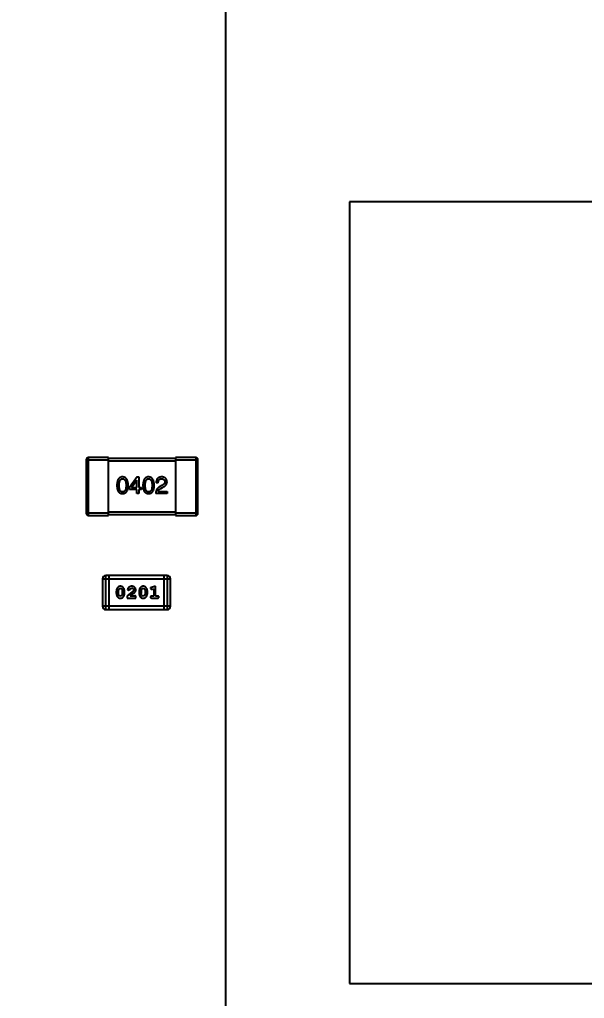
# Model space of a CAD drawing. Header units: inches. Extents: x 246 to 500, y -220 to -17.
# Drawn here: x 455.84 to 460.9, y -103.79 to -95.03 of the extents above; entities that cross this region are included whole.
import ezdxf

# ---------------------------------------------------------------- set-up
doc = ezdxf.new("R2010")
doc.units = ezdxf.units.IN
doc.header["$LTSCALE"] = 1.21
doc.header["$MEASUREMENT"] = 0
doc.header["$PDMODE"] = 3
doc.header["$PDSIZE"] = 0.3125
doc.layers.get('0').update_dxf_attribs({"linetype": 'CONTINUOUS'})
doc.layers.get('Defpoints').update_dxf_attribs({"linetype": 'CONTINUOUS'})
doc.layers.add('DIM', color=3, linetype='CONTINUOUS')
doc.styles.get("Standard").update_dxf_attribs({"font": 'txt', "width": 0.8})
doc.dimstyles.get("Standard").update_dxf_attribs({"dimtxt": 0.15625, "dimasz": 0.1875, "dimexe": 0.125, "dimexo": 0.0625, "dimgap": 0.09, "dimtad": 0, "dimtih": 1, "dimtoh": 1, "dimzin": 4, "dimdsep": 46, "dimtxsty": 'Standard', "dimblk": '_FILLED', "dimblk1": '_FILLED', "dimblk2": '_FILLED', "dimcen": 0.09, "dimazin": 1, "dimtp": 0.01, "dimtm": 0.01, "dimtfac": 1, "dimtofl": 0, "dimtmove": 0, "dimatfit": 3, "dimldrblk": '_FILLED', "dimfxl": 1, "dimtolj": 1, "dimtzin": 4, "dimarcsym": 0})

# ---------------------------------------------------------------- blocks, each defined once
blk = doc.blocks.new('_FILLED')
at = {"color": 0, "linetype": 'ByBlock'}
blk.add_solid([(0, 0), (-1, 0.1667), (-1, -0.1667)], dxfattribs=at)
blk = doc.blocks.new('*D60')
at = {"layer": 'Defpoints', "color": 0}
for p in [(481.9401, -91.8581), (457.6897, -127.8567), (492.1011, -127.8567)]:
    blk.add_point(p, dxfattribs=at)
at = {"layer": 'DIM', "color": 0, "lineweight": -2}
for p, q in [((482.0026, -91.8581), (492.2261, -91.8581)), ((492.1011, -93.8581), (492.1011, -106.8341)), ((492.1011, -125.8567), (492.1011, -112.8807)), ((457.7522, -127.8567), (492.2261, -127.8567))]:
    blk.add_line(p, q, dxfattribs=at)
at = {"layer": 'DIM', "color": 0, "lineweight": -2, "xscale": 2, "yscale": 2, "zscale": 2}
for p, rotation in [((492.1011, -91.8581), 90), ((492.1011, -127.8567), 270)]:
    blk.add_blockref('_FILLED', p, dxfattribs=dict(at, rotation=rotation))
at = {"layer": 'DIM', "color": 0, "insert": (492.1011, -109.8574), "char_height": 2, "attachment_point": 5, "rotation": 90}
blk.add_mtext('\\A1;36.00', dxfattribs=at)
blk = doc.blocks.new('*D61')
at = {"layer": 'Defpoints', "color": 0}
for p in [(433.4401, -77.4879), (433.4401, -91.8581), (457.6897, -127.8567)]:
    blk.add_point(p, dxfattribs=at)
at = {"layer": 'DIM', "color": 0, "lineweight": -2}
for p, q in [((433.4401, -91.7956), (433.4401, -77.3629)), ((457.6897, -127.7942), (457.6897, -77.3629)), ((435.4401, -77.4879), (442.2749, -77.4879)), ((455.6897, -77.4879), (448.8549, -77.4879))]:
    blk.add_line(p, q, dxfattribs=at)
at = {"layer": 'DIM', "color": 0, "lineweight": -2, "xscale": 2, "yscale": 2, "zscale": 2, "rotation": 180}
blk.add_blockref('_FILLED', (433.4401, -77.4879), dxfattribs=at)
at = {"layer": 'DIM', "color": 0, "lineweight": -2, "xscale": 2, "yscale": 2, "zscale": 2}
blk.add_blockref('_FILLED', (457.6897, -77.4879), dxfattribs=at)
at = {"layer": 'DIM', "color": 0, "insert": (445.5649, -77.4879), "char_height": 2, "attachment_point": 5}
blk.add_mtext('\\A1;24.25', dxfattribs=at)

msp = doc.modelspace()

# ---------------------------------------------------------------- linework, layer by layer
at = {"color": 7, "linetype": 'Continuous'}
for p, q in [((458.7989, -96.6587), (458.7989, -103.6587)), ((465.7989, -96.6587), (458.7989, -96.6587)), ((456.4402, -98.9686), (456.4402, -99.4486)), ((456.4402, -98.9686), (456.6402, -98.9686)), ((456.4602, -99.4686), (456.4602, -98.9486)), ((456.6402, -98.9486), (456.4602, -98.9486)), ((456.6402, -99.4686), (456.6402, -98.9486)), ((457.2402, -98.9586), (456.6402, -98.9586)), ((457.2402, -98.9486), (457.2402, -99.4686)), ((457.4202, -98.9486), (457.2402, -98.9486)), ((457.2402, -98.9686), (457.4402, -98.9686)), ((457.4202, -98.9486), (457.4202, -99.4686)), ((457.4402, -99.4486), (457.4402, -98.9686)), ((456.6402, -98.9786), (457.2402, -98.9786)), ((456.8958, -99.1223), (456.8285, -99.2158)), ((456.8458, -99.2182), (456.8925, -99.151)), ((456.8933, -99.151), (456.8925, -99.151)), ((456.8933, -99.2182), (456.8933, -99.151)), ((456.8958, -99.1223), (456.9113, -99.1223)), ((456.9113, -99.1223), (456.9113, -99.2182)), ((456.8285, -99.2338), (456.8285, -99.2158)), ((456.8933, -99.2338), (456.8285, -99.2338)), ((456.8458, -99.2182), (456.8933, -99.2182)), ((456.8933, -99.2699), (456.8933, -99.2338)), ((456.9113, -99.2182), (456.9335, -99.2182)), ((456.9113, -99.2338), (456.9113, -99.2699)), ((456.9335, -99.2338), (456.9113, -99.2338)), ((456.9335, -99.2182), (456.9335, -99.2338)), ((457.0846, -99.1756), (457.0658, -99.1756)), ((457.1166, -99.2002), (457.0969, -99.2117)), ((457.1076, -99.2248), (457.1232, -99.2158)), ((456.9113, -99.2699), (456.8933, -99.2699)), ((457.1633, -99.2699), (457.0625, -99.2699)), ((457.083, -99.2526), (457.1633, -99.2526)), ((457.1633, -99.2526), (457.1633, -99.2699)), ((456.6402, -99.4486), (456.4402, -99.4486)), ((456.4602, -99.4686), (456.6402, -99.4686)), ((457.2402, -99.4386), (456.6402, -99.4386)), ((456.6402, -99.4586), (457.2402, -99.4586)), ((457.4402, -99.4486), (457.2402, -99.4486)), ((457.2402, -99.4686), (457.4202, -99.4686)), ((456.6158, -100.3109), (456.6158, -100.0061)), ((457.1645, -100.0061), (456.6158, -100.0061)), ((456.6463, -100.3109), (456.6463, -100.0061)), ((457.134, -100.0061), (457.134, -100.3109)), ((457.1645, -100.0061), (457.1645, -100.3109)), ((456.5853, -100.0366), (456.5853, -100.2805)), ((456.5853, -100.0366), (457.1949, -100.0366)), ((457.0616, -100.1019), (457.025, -100.1118)), ((457.0616, -100.19), (457.0616, -100.1019)), ((457.1949, -100.2805), (457.1949, -100.0366)), ((456.7092, -100.1465), (456.7092, -100.1643)), ((456.7265, -100.1468), (456.7338, -100.125)), ((456.7265, -100.1468), (456.7265, -100.164)), ((456.7342, -100.1863), (456.7265, -100.164)), ((456.7338, -100.125), (456.7462, -100.1192)), ((456.7463, -100.1916), (456.7342, -100.1863)), ((456.7462, -100.1192), (456.7583, -100.1245)), ((456.7586, -100.1858), (456.7463, -100.1916)), ((456.7583, -100.1245), (456.7659, -100.1468)), ((456.7659, -100.164), (456.7586, -100.1858)), ((456.7659, -100.164), (456.7659, -100.1468)), ((456.7832, -100.1643), (456.7832, -100.1465)), ((456.8618, -100.1434), (456.8068, -100.1884)), ((456.8068, -100.1884), (456.8068, -100.2073)), ((456.8099, -100.1312), (456.8187, -100.1397)), ((456.8187, -100.1397), (456.8272, -100.1331)), ((456.8272, -100.1331), (456.8322, -100.1246)), ((456.8322, -100.1246), (456.8471, -100.1192)), ((456.8335, -100.19), (456.8671, -100.163)), ((456.8697, -100.19), (456.8335, -100.19)), ((456.8666, -100.1337), (456.8618, -100.1434)), ((456.8752, -100.1869), (456.8697, -100.19)), ((456.8839, -100.2073), (456.8839, -100.1994)), ((456.9137, -100.1465), (456.9137, -100.1643)), ((456.9311, -100.1468), (456.9383, -100.125)), ((456.9311, -100.1468), (456.9311, -100.164)), ((456.9387, -100.1863), (456.9311, -100.164)), ((456.9383, -100.125), (456.9507, -100.1192)), ((456.9508, -100.1916), (456.9387, -100.1863)), ((456.9507, -100.1192), (456.9628, -100.1245)), ((456.9631, -100.1858), (456.9508, -100.1916)), ((456.9628, -100.1245), (456.9704, -100.1468)), ((456.9704, -100.164), (456.9631, -100.1858)), ((456.9704, -100.164), (456.9704, -100.1468)), ((456.9877, -100.1643), (456.9877, -100.1465)), ((457.016, -100.121), (457.0239, -100.1302)), ((457.0239, -100.1302), (457.0293, -100.1292)), ((457.0443, -100.19), (457.027, -100.19)), ((457.0293, -100.1292), (457.0443, -100.125)), ((457.0443, -100.125), (457.0443, -100.19)), ((457.0789, -100.19), (457.0616, -100.19)), ((457.1949, -100.2805), (456.5853, -100.2805)), ((456.8068, -100.2073), (456.8839, -100.2073)), ((457.027, -100.2073), (457.0789, -100.2073)), ((456.6158, -100.3109), (457.1645, -100.3109)), ((458.7989, -103.6587), (465.7989, -103.6587))]:
    msp.add_line(p, q, dxfattribs=at)
for centre, radius, start, end in [((456.4602, -98.9686), 0.02, 89.99989, 179.99989), ((457.4202, -98.9686), 0.02, 359.99989, 89.99989), ((456.4602, -99.4486), 0.02, 179.99989, 269.99989), ((457.4202, -99.4486), 0.02, 269.99989, 359.99989), ((456.6158, -100.0366), 0.0305, 89.99989, 179.99989), ((457.1645, -100.0366), 0.0305, 359.99989, 89.99989), ((456.6158, -100.2805), 0.0305, 179.99989, 269.99989), ((457.1645, -100.2805), 0.0305, 269.99989, 359.99989)]:
    msp.add_arc(centre, radius, start, end, dxfattribs=at)
for points, knots in [([(456.7652, -99.1223), (456.7633, -99.1224), (456.7594, -99.1226), (456.7537, -99.1235), (456.7485, -99.1252), (456.7436, -99.1273), (456.7391, -99.13), (456.7349, -99.1334), (456.7312, -99.1373), (456.7278, -99.1418), (456.7248, -99.1469), (456.7222, -99.1526), (456.72, -99.1588), (456.7181, -99.1656), (456.7166, -99.173), (456.7155, -99.181), (456.7147, -99.1896), (456.7145, -99.1955), (456.7144, -99.1985)], [0, 0, 0, 0, 0.057911, 0.113262, 0.165956, 0.217443, 0.268511, 0.319665, 0.372, 0.426129, 0.483365, 0.543779, 0.607756, 0.676562, 0.749704, 0.827713, 0.911177, 1, 1, 1, 1]), ([(456.7349, -99.1985), (456.7349, -99.1962), (456.735, -99.1915), (456.7354, -99.1849), (456.7359, -99.1786), (456.7367, -99.1728), (456.7378, -99.1675), (456.7391, -99.1627), (456.7406, -99.1583), (456.7424, -99.1543), (456.7444, -99.1509), (456.7466, -99.1478), (456.7492, -99.1453), (456.7519, -99.1431), (456.7549, -99.1415), (456.7581, -99.1403), (456.7616, -99.1397), (456.764, -99.1396), (456.7652, -99.1395)], [0, 0, 0, 0, 0.096452, 0.187278, 0.271765, 0.350519, 0.423437, 0.491321, 0.554011, 0.612224, 0.666281, 0.717003, 0.764884, 0.811423, 0.856783, 0.902993, 0.950236, 1, 1, 1, 1]), ([(456.8161, -99.1985), (456.8159, -99.1955), (456.8157, -99.1897), (456.8148, -99.1812), (456.8136, -99.1733), (456.8121, -99.1659), (456.8102, -99.1592), (456.8079, -99.1529), (456.8053, -99.1473), (456.8023, -99.1422), (456.7989, -99.1377), (456.7952, -99.1337), (456.7911, -99.1304), (456.7866, -99.1276), (456.7818, -99.1254), (456.7766, -99.1237), (456.771, -99.1227), (456.7672, -99.1224), (456.7652, -99.1223)], [0, 0, 0, 0, 0.088475, 0.171606, 0.249595, 0.322626, 0.391327, 0.455765, 0.516374, 0.573675, 0.628522, 0.681161, 0.732559, 0.783563, 0.83504, 0.887639, 0.942585, 1, 1, 1, 1]), ([(456.7652, -99.1395), (456.7665, -99.1396), (456.769, -99.1397), (456.7725, -99.1403), (456.7759, -99.1415), (456.7789, -99.1431), (456.7817, -99.1453), (456.7843, -99.1478), (456.7866, -99.1509), (456.7887, -99.1543), (456.7905, -99.1583), (456.7921, -99.1627), (456.7934, -99.1675), (456.7945, -99.1728), (456.7954, -99.1786), (456.796, -99.1849), (456.7963, -99.1915), (456.7964, -99.1962), (456.7964, -99.1985)], [0, 0, 0, 0, 0.050604, 0.098688, 0.145699, 0.191791, 0.238625, 0.286717, 0.337546, 0.391814, 0.449755, 0.512106, 0.579685, 0.652048, 0.730262, 0.814146, 0.904281, 1, 1, 1, 1]), ([(456.9984, -99.1223), (456.9964, -99.1224), (456.9925, -99.1226), (456.9869, -99.1235), (456.9816, -99.1252), (456.9767, -99.1273), (456.9722, -99.13), (456.9681, -99.1334), (456.9643, -99.1373), (456.961, -99.1418), (456.958, -99.1469), (456.9554, -99.1526), (456.9531, -99.1588), (456.9513, -99.1656), (456.9497, -99.173), (456.9486, -99.181), (456.9479, -99.1896), (456.9477, -99.1955), (456.9476, -99.1985)], [0, 0, 0, 0, 0.057911, 0.113262, 0.165956, 0.217443, 0.268511, 0.319665, 0.372, 0.426129, 0.483365, 0.543779, 0.607756, 0.676562, 0.749704, 0.827713, 0.911177, 1, 1, 1, 1]), ([(456.9681, -99.1985), (456.9681, -99.1962), (456.9681, -99.1915), (456.9685, -99.1849), (456.9691, -99.1786), (456.9699, -99.1728), (456.971, -99.1675), (456.9722, -99.1627), (456.9738, -99.1583), (456.9756, -99.1543), (456.9776, -99.1509), (456.9798, -99.1478), (456.9823, -99.1453), (456.9851, -99.1431), (456.9881, -99.1415), (456.9913, -99.1403), (456.9948, -99.1397), (456.9972, -99.1396), (456.9984, -99.1395)], [0, 0, 0, 0, 0.096452, 0.187278, 0.271765, 0.350519, 0.423437, 0.491321, 0.554011, 0.612224, 0.666281, 0.717003, 0.764884, 0.811423, 0.856783, 0.902993, 0.950236, 1, 1, 1, 1]), ([(457.0492, -99.1985), (457.0491, -99.1955), (457.0488, -99.1897), (457.048, -99.1812), (457.0468, -99.1733), (457.0452, -99.1659), (457.0433, -99.1592), (457.0411, -99.1529), (457.0384, -99.1473), (457.0354, -99.1422), (457.032, -99.1377), (457.0283, -99.1337), (457.0242, -99.1304), (457.0197, -99.1276), (457.0149, -99.1254), (457.0097, -99.1237), (457.0042, -99.1227), (457.0004, -99.1224), (456.9984, -99.1223)], [0, 0, 0, 0, 0.088475, 0.171606, 0.249595, 0.322626, 0.391327, 0.455765, 0.516374, 0.573675, 0.628522, 0.681161, 0.732559, 0.783563, 0.83504, 0.887639, 0.942585, 1, 1, 1, 1]), ([(456.9984, -99.1395), (456.9997, -99.1396), (457.0021, -99.1397), (457.0057, -99.1403), (457.009, -99.1415), (457.0121, -99.1431), (457.0149, -99.1453), (457.0175, -99.1478), (457.0198, -99.1509), (457.0219, -99.1543), (457.0237, -99.1583), (457.0253, -99.1627), (457.0266, -99.1675), (457.0277, -99.1728), (457.0285, -99.1786), (457.0291, -99.1849), (457.0295, -99.1915), (457.0295, -99.1962), (457.0295, -99.1985)], [0, 0, 0, 0, 0.050604, 0.098688, 0.145699, 0.191791, 0.238625, 0.286717, 0.337546, 0.391814, 0.449755, 0.512106, 0.579685, 0.652048, 0.730262, 0.814146, 0.904281, 1, 1, 1, 1]), ([(457.1166, -99.1223), (457.1146, -99.1224), (457.1107, -99.1226), (457.105, -99.1234), (457.0997, -99.1246), (457.0947, -99.1262), (457.0902, -99.1281), (457.086, -99.1305), (457.0822, -99.1332), (457.0788, -99.1364), (457.0758, -99.14), (457.0732, -99.1439), (457.071, -99.1482), (457.0692, -99.153), (457.0677, -99.1581), (457.0667, -99.1636), (457.066, -99.1694), (457.0659, -99.1735), (457.0658, -99.1756)], [0, 0, 0, 0, 0.07282, 0.141057, 0.2062, 0.267672, 0.326735, 0.383519, 0.439188, 0.494454, 0.549628, 0.605958, 0.66397, 0.72402, 0.787502, 0.854127, 0.925065, 1, 1, 1, 1]), ([(457.0846, -99.1756), (457.0847, -99.1741), (457.0848, -99.1713), (457.0852, -99.1672), (457.0859, -99.1634), (457.0867, -99.1599), (457.0878, -99.1566), (457.0891, -99.1536), (457.0906, -99.1509), (457.0924, -99.1485), (457.0943, -99.1464), (457.0965, -99.1445), (457.0989, -99.143), (457.1016, -99.1417), (457.1044, -99.1407), (457.1075, -99.14), (457.1107, -99.1396), (457.113, -99.1396), (457.1142, -99.1395)], [0, 0, 0, 0, 0.082594, 0.15978, 0.232961, 0.301462, 0.365595, 0.426678, 0.484662, 0.540809, 0.595146, 0.648401, 0.702272, 0.757102, 0.813447, 0.872233, 0.934055, 1, 1, 1, 1]), ([(457.1142, -99.1395), (457.1153, -99.1396), (457.1175, -99.1397), (457.1207, -99.14), (457.1236, -99.1407), (457.1264, -99.1414), (457.129, -99.1424), (457.1314, -99.1435), (457.1335, -99.1449), (457.1355, -99.1464), (457.1372, -99.1482), (457.1388, -99.1501), (457.1401, -99.1523), (457.1413, -99.1546), (457.1421, -99.1571), (457.1429, -99.1598), (457.1434, -99.1627), (457.1436, -99.1647), (457.1437, -99.1658)], [0, 0, 0, 0, 0.076112, 0.148436, 0.216883, 0.281466, 0.34298, 0.402356, 0.459881, 0.51546, 0.571111, 0.62658, 0.683162, 0.741007, 0.801404, 0.863825, 0.930544, 1, 1, 1, 1]), ([(457.1633, -99.1666), (457.1632, -99.1649), (457.1629, -99.1616), (457.1621, -99.1568), (457.161, -99.1523), (457.1596, -99.1482), (457.1578, -99.1443), (457.1557, -99.1407), (457.1533, -99.1375), (457.1505, -99.1345), (457.1474, -99.1319), (457.1439, -99.1296), (457.1402, -99.1276), (457.1361, -99.1259), (457.1317, -99.1246), (457.127, -99.1234), (457.1219, -99.1227), (457.1184, -99.1224), (457.1166, -99.1223)], [0, 0, 0, 0, 0.070688, 0.137741, 0.201612, 0.262778, 0.321223, 0.378455, 0.434411, 0.490146, 0.546362, 0.603392, 0.662208, 0.723401, 0.787372, 0.85442, 0.925153, 1, 1, 1, 1]), ([(456.7144, -99.1985), (456.7145, -99.2015), (456.7147, -99.2072), (456.7155, -99.2155), (456.7166, -99.2232), (456.7181, -99.2304), (456.72, -99.237), (456.7222, -99.243), (456.7248, -99.2485), (456.7278, -99.2534), (456.7312, -99.2578), (456.7349, -99.2616), (456.7391, -99.2649), (456.7436, -99.2675), (456.7485, -99.2696), (456.7537, -99.2711), (456.7594, -99.272), (456.7633, -99.2722), (456.7652, -99.2723)], [0, 0, 0, 0, 0.087693, 0.170223, 0.247496, 0.319826, 0.387768, 0.451403, 0.511459, 0.568358, 0.622671, 0.675251, 0.726739, 0.778422, 0.830759, 0.884394, 0.940865, 1, 1, 1, 1]), ([(456.7652, -99.2576), (456.764, -99.2575), (456.7616, -99.2574), (456.7581, -99.2567), (456.7549, -99.2556), (456.7519, -99.2539), (456.7492, -99.2518), (456.7466, -99.2493), (456.7444, -99.2462), (456.7424, -99.2427), (456.7406, -99.2388), (456.7391, -99.2344), (456.7378, -99.2295), (456.7367, -99.2242), (456.7359, -99.2185), (456.7354, -99.2122), (456.735, -99.2055), (456.7349, -99.2009), (456.7349, -99.1985)], [0, 0, 0, 0, 0.049766, 0.097012, 0.143225, 0.188786, 0.235079, 0.282962, 0.333687, 0.387747, 0.445963, 0.508657, 0.576545, 0.649868, 0.72822, 0.812712, 0.903543, 1, 1, 1, 1]), ([(456.7652, -99.2723), (456.7672, -99.2722), (456.7711, -99.272), (456.7767, -99.2711), (456.782, -99.2696), (456.7869, -99.2675), (456.7914, -99.2649), (456.7956, -99.2616), (456.7993, -99.2578), (456.8027, -99.2535), (456.8057, -99.2485), (456.8083, -99.243), (456.8105, -99.237), (456.8124, -99.2304), (456.8139, -99.2232), (456.815, -99.2155), (456.8158, -99.2072), (456.816, -99.2015), (456.8161, -99.1985)], [0, 0, 0, 0, 0.059134, 0.115603, 0.169236, 0.221572, 0.273254, 0.32474, 0.377319, 0.431815, 0.488555, 0.548609, 0.612242, 0.680182, 0.75251, 0.829782, 0.91231, 1, 1, 1, 1]), ([(456.7964, -99.1985), (456.7964, -99.2009), (456.7963, -99.2055), (456.796, -99.2121), (456.7954, -99.2182), (456.7945, -99.2239), (456.7934, -99.2292), (456.7921, -99.234), (456.7906, -99.2384), (456.7887, -99.2424), (456.7866, -99.2458), (456.7843, -99.2489), (456.7818, -99.2515), (456.7789, -99.2536), (456.7759, -99.2553), (456.7725, -99.2566), (456.769, -99.2573), (456.7665, -99.2575), (456.7652, -99.2576)], [0, 0, 0, 0, 0.094834, 0.184067, 0.267029, 0.344713, 0.417334, 0.484367, 0.546941, 0.604717, 0.65953, 0.710539, 0.759381, 0.806382, 0.853027, 0.900623, 0.949121, 1, 1, 1, 1]), ([(456.9476, -99.1985), (456.9477, -99.2015), (456.9479, -99.2072), (456.9486, -99.2155), (456.9497, -99.2232), (456.9513, -99.2304), (456.9531, -99.237), (456.9554, -99.243), (456.958, -99.2485), (456.961, -99.2534), (456.9643, -99.2578), (456.9681, -99.2616), (456.9722, -99.2649), (456.9767, -99.2675), (456.9816, -99.2696), (456.9869, -99.2711), (456.9925, -99.272), (456.9964, -99.2722), (456.9984, -99.2723)], [0, 0, 0, 0, 0.087693, 0.170223, 0.247496, 0.319826, 0.387768, 0.451403, 0.511459, 0.568358, 0.622671, 0.675251, 0.726739, 0.778422, 0.830759, 0.884394, 0.940865, 1, 1, 1, 1]), ([(456.9984, -99.2576), (456.9972, -99.2575), (456.9948, -99.2574), (456.9913, -99.2567), (456.988, -99.2556), (456.9851, -99.2539), (456.9823, -99.2518), (456.9798, -99.2493), (456.9776, -99.2462), (456.9756, -99.2427), (456.9738, -99.2388), (456.9722, -99.2344), (456.971, -99.2295), (456.9699, -99.2242), (456.9691, -99.2185), (456.9685, -99.2122), (456.9681, -99.2055), (456.9681, -99.2009), (456.9681, -99.1985)], [0, 0, 0, 0, 0.049766, 0.097012, 0.143225, 0.188786, 0.235079, 0.282962, 0.333687, 0.387747, 0.445963, 0.508657, 0.576545, 0.649868, 0.72822, 0.812712, 0.903543, 1, 1, 1, 1]), ([(457.0295, -99.1985), (457.0295, -99.2009), (457.0295, -99.2055), (457.0291, -99.2121), (457.0285, -99.2182), (457.0277, -99.2239), (457.0266, -99.2292), (457.0253, -99.234), (457.0237, -99.2384), (457.0219, -99.2424), (457.0198, -99.2458), (457.0175, -99.2489), (457.0149, -99.2515), (457.0121, -99.2536), (457.009, -99.2553), (457.0057, -99.2566), (457.0021, -99.2573), (456.9997, -99.2575), (456.9984, -99.2576)], [0, 0, 0, 0, 0.094834, 0.184067, 0.267029, 0.344713, 0.417334, 0.484367, 0.546941, 0.604717, 0.65953, 0.710539, 0.759381, 0.806382, 0.853027, 0.900623, 0.949121, 1, 1, 1, 1]), ([(456.9984, -99.2723), (457.0004, -99.2722), (457.0043, -99.272), (457.0099, -99.2711), (457.0151, -99.2696), (457.02, -99.2675), (457.0246, -99.2649), (457.0287, -99.2616), (457.0325, -99.2578), (457.0358, -99.2535), (457.0388, -99.2485), (457.0414, -99.243), (457.0437, -99.237), (457.0455, -99.2304), (457.0471, -99.2232), (457.0481, -99.2155), (457.0489, -99.2072), (457.0491, -99.2015), (457.0492, -99.1985)], [0, 0, 0, 0, 0.059134, 0.115603, 0.169236, 0.221572, 0.273254, 0.32474, 0.377319, 0.431815, 0.488555, 0.548609, 0.612242, 0.680182, 0.75251, 0.829782, 0.91231, 1, 1, 1, 1]), ([(457.0969, -99.2117), (457.0956, -99.2124), (457.0929, -99.2139), (457.0891, -99.2165), (457.0855, -99.2191), (457.0822, -99.222), (457.0791, -99.225), (457.0763, -99.2283), (457.0738, -99.2316), (457.0715, -99.2352), (457.0694, -99.2389), (457.0677, -99.2428), (457.0662, -99.2469), (457.0649, -99.2512), (457.0639, -99.2556), (457.0632, -99.2602), (457.0627, -99.265), (457.0626, -99.2682), (457.0625, -99.2699)], [0, 0, 0, 0, 0.065828, 0.130094, 0.192451, 0.254037, 0.313974, 0.373757, 0.433048, 0.492243, 0.551902, 0.611758, 0.672678, 0.734814, 0.798569, 0.863693, 0.930488, 1, 1, 1, 1]), ([(457.083, -99.2526), (457.0833, -99.2513), (457.0838, -99.2487), (457.0854, -99.245), (457.0876, -99.2413), (457.0904, -99.2378), (457.0938, -99.2343), (457.0978, -99.231), (457.1025, -99.2278), (457.1058, -99.2258), (457.1076, -99.2248)], [0, 0, 0, 0, 0.103034, 0.208166, 0.318255, 0.434664, 0.559728, 0.695394, 0.841708, 1, 1, 1, 1]), ([(457.1437, -99.1658), (457.1437, -99.1666), (457.1438, -99.1682), (457.1436, -99.1706), (457.1432, -99.173), (457.1426, -99.1753), (457.1417, -99.1776), (457.1406, -99.1799), (457.1393, -99.1821), (457.1377, -99.1842), (457.1359, -99.1864), (457.1338, -99.1885), (457.1315, -99.1905), (457.129, -99.1926), (457.1263, -99.1945), (457.1233, -99.1965), (457.12, -99.1984), (457.1178, -99.1996), (457.1166, -99.2002)], [0, 0, 0, 0, 0.052237, 0.103888, 0.155485, 0.207395, 0.259864, 0.31356, 0.369176, 0.4266, 0.486836, 0.550048, 0.61567, 0.685271, 0.75824, 0.834614, 0.915635, 1, 1, 1, 1]), ([(457.1232, -99.2158), (457.1249, -99.215), (457.1282, -99.2134), (457.1329, -99.2109), (457.1373, -99.2084), (457.1413, -99.2057), (457.145, -99.2029), (457.1484, -99.2001), (457.1514, -99.1971), (457.1541, -99.1941), (457.1565, -99.191), (457.1585, -99.1878), (457.1601, -99.1844), (457.1615, -99.1811), (457.1625, -99.1776), (457.1631, -99.174), (457.1634, -99.1703), (457.1634, -99.1678), (457.1633, -99.1666)], [0, 0, 0, 0, 0.082731, 0.161257, 0.236138, 0.307554, 0.375712, 0.440848, 0.502916, 0.562567, 0.619798, 0.675716, 0.73039, 0.78386, 0.837315, 0.890547, 0.944917, 1, 1, 1, 1]), ([(456.746, -100.1019), (456.7446, -100.1019), (456.7418, -100.102), (456.7377, -100.1027), (456.7339, -100.1039), (456.7303, -100.1054), (456.727, -100.1075), (456.7239, -100.11), (456.7212, -100.113), (456.7187, -100.1164), (456.7165, -100.12), (456.7146, -100.1236), (456.7129, -100.1273), (456.7116, -100.1311), (456.7105, -100.1349), (456.7098, -100.1387), (456.7093, -100.1426), (456.7093, -100.1452), (456.7092, -100.1465)], [0, 0, 0, 0, 0.06692, 0.130834, 0.19258, 0.252759, 0.312631, 0.373411, 0.436359, 0.501894, 0.568244, 0.632472, 0.69556, 0.757163, 0.818592, 0.878885, 0.939235, 1, 1, 1, 1]), ([(456.7832, -100.1465), (456.7832, -100.1454), (456.7831, -100.1433), (456.7828, -100.1401), (456.7823, -100.137), (456.7816, -100.1339), (456.7807, -100.1308), (456.7796, -100.1278), (456.7783, -100.1248), (456.7768, -100.122), (456.7752, -100.1192), (456.7736, -100.1167), (456.7719, -100.1144), (456.7702, -100.1123), (456.7685, -100.1104), (456.7668, -100.1088), (456.7651, -100.1073), (456.7627, -100.1058), (456.7595, -100.1042), (456.7554, -100.1029), (456.7508, -100.1021), (456.7477, -100.102), (456.746, -100.1019)], [0, 0, 0, 0, 0.049855, 0.099516, 0.148482, 0.19758, 0.246804, 0.296268, 0.346517, 0.397047, 0.446826, 0.49336, 0.537801, 0.579207, 0.617974, 0.654833, 0.689171, 0.722088, 0.786392, 0.853518, 0.924186, 1, 1, 1, 1]), ([(456.8472, -100.1019), (456.8455, -100.102), (456.8421, -100.1021), (456.8372, -100.1029), (456.8324, -100.1044), (456.828, -100.1064), (456.8238, -100.1088), (456.8202, -100.1117), (456.817, -100.1149), (456.8145, -100.1185), (456.8125, -100.122), (456.8111, -100.1254), (456.8101, -100.1284), (456.81, -100.1303), (456.8099, -100.1312)], [0, 0, 0, 0, 0.098286, 0.193983, 0.289056, 0.384352, 0.477435, 0.566197, 0.652355, 0.737986, 0.818188, 0.887401, 0.94802, 1, 1, 1, 1]), ([(456.8839, -100.1347), (456.8838, -100.1336), (456.8837, -100.1314), (456.8833, -100.1281), (456.8825, -100.125), (456.8813, -100.122), (456.8799, -100.1192), (456.8781, -100.1165), (456.876, -100.1139), (456.8736, -100.1114), (456.8709, -100.1092), (456.8681, -100.1072), (456.865, -100.1056), (456.8618, -100.1042), (456.8584, -100.1032), (456.8548, -100.1024), (456.8511, -100.102), (456.8485, -100.1019), (456.8472, -100.1019)], [0, 0, 0, 0, 0.060981, 0.120256, 0.178148, 0.236115, 0.293993, 0.352864, 0.413358, 0.476056, 0.539296, 0.602396, 0.665116, 0.728325, 0.792919, 0.859317, 0.928302, 1, 1, 1, 1]), ([(456.9505, -100.1019), (456.9491, -100.1019), (456.9463, -100.102), (456.9422, -100.1027), (456.9384, -100.1039), (456.9348, -100.1054), (456.9315, -100.1075), (456.9285, -100.11), (456.9257, -100.113), (456.9232, -100.1164), (456.921, -100.12), (456.9191, -100.1236), (456.9174, -100.1273), (456.9161, -100.1311), (456.915, -100.1349), (456.9143, -100.1387), (456.9138, -100.1426), (456.9138, -100.1452), (456.9137, -100.1465)], [0, 0, 0, 0, 0.06692, 0.130834, 0.19258, 0.252759, 0.312631, 0.373411, 0.436359, 0.501894, 0.568244, 0.632472, 0.69556, 0.757163, 0.818592, 0.878885, 0.939235, 1, 1, 1, 1]), ([(456.9877, -100.1465), (456.9877, -100.1454), (456.9876, -100.1433), (456.9873, -100.1401), (456.9868, -100.137), (456.9861, -100.1339), (456.9852, -100.1308), (456.9841, -100.1278), (456.9828, -100.1248), (456.9813, -100.122), (456.9797, -100.1192), (456.9781, -100.1167), (456.9764, -100.1144), (456.9747, -100.1123), (456.973, -100.1104), (456.9713, -100.1088), (456.9696, -100.1073), (456.9672, -100.1058), (456.964, -100.1042), (456.9599, -100.1029), (456.9553, -100.1021), (456.9522, -100.102), (456.9505, -100.1019)], [0, 0, 0, 0, 0.049855, 0.099516, 0.148482, 0.19758, 0.246804, 0.296268, 0.346517, 0.397047, 0.446826, 0.49336, 0.537801, 0.579207, 0.617974, 0.654833, 0.689171, 0.722088, 0.786392, 0.853518, 0.924186, 1, 1, 1, 1]), ([(457.025, -100.1118), (457.0242, -100.112), (457.0226, -100.1125), (457.0205, -100.1134), (457.0189, -100.1143), (457.0177, -100.1153), (457.0169, -100.1165), (457.0164, -100.1178), (457.016, -100.1193), (457.016, -100.1204), (457.016, -100.121)], [0, 0, 0, 0, 0.187321, 0.344927, 0.475328, 0.579604, 0.674244, 0.773631, 0.882025, 1, 1, 1, 1]), ([(456.7092, -100.1643), (456.7093, -100.1653), (456.7093, -100.1675), (456.7096, -100.1706), (456.7101, -100.1738), (456.7108, -100.1769), (456.7116, -100.1799), (456.7128, -100.1829), (456.714, -100.1859), (456.7155, -100.1887), (456.7171, -100.1915), (456.7187, -100.194), (456.7204, -100.1963), (456.722, -100.1984), (456.7237, -100.2003), (456.7254, -100.202), (456.7271, -100.2034), (456.7295, -100.205), (456.7327, -100.2066), (456.7369, -100.2079), (456.7415, -100.2087), (456.7446, -100.2088), (456.7463, -100.2089)], [0, 0, 0, 0, 0.049886, 0.09882, 0.148132, 0.19689, 0.246038, 0.295176, 0.345305, 0.395692, 0.445312, 0.491875, 0.535813, 0.577009, 0.616081, 0.652689, 0.687585, 0.720206, 0.785062, 0.85223, 0.923759, 1, 1, 1, 1]), ([(456.7463, -100.2089), (456.7477, -100.2088), (456.7505, -100.2088), (456.7546, -100.2081), (456.7585, -100.2069), (456.762, -100.2053), (456.7654, -100.2033), (456.7684, -100.2008), (456.7712, -100.1979), (456.7737, -100.1945), (456.7759, -100.1909), (456.7778, -100.1872), (456.7795, -100.1835), (456.7808, -100.1797), (456.7819, -100.1759), (456.7826, -100.1721), (456.7831, -100.1682), (456.7831, -100.1656), (456.7832, -100.1643)], [0, 0, 0, 0, 0.067217, 0.131051, 0.19272, 0.252824, 0.312745, 0.373449, 0.436041, 0.501494, 0.567761, 0.632087, 0.695096, 0.757109, 0.817993, 0.878657, 0.939311, 1, 1, 1, 1]), ([(456.8471, -100.1192), (456.8485, -100.1193), (456.8512, -100.1193), (456.855, -100.1202), (456.8584, -100.1216), (456.8612, -100.1235), (456.8636, -100.1258), (456.8653, -100.1282), (456.8663, -100.1309), (456.8665, -100.1328), (456.8666, -100.1337)], [0, 0, 0, 0, 0.156344, 0.299348, 0.4327, 0.561, 0.682299, 0.791883, 0.89611, 1, 1, 1, 1]), ([(456.8671, -100.163), (456.868, -100.1622), (456.8697, -100.1607), (456.872, -100.1585), (456.8741, -100.1564), (456.876, -100.1544), (456.8776, -100.1525), (456.879, -100.1508), (456.8801, -100.1491), (456.8812, -100.1471), (456.8823, -100.1445), (456.8832, -100.1413), (456.8838, -100.138), (456.8838, -100.1358), (456.8839, -100.1347)], [0, 0, 0, 0, 0.103002, 0.197728, 0.285279, 0.365235, 0.437224, 0.502446, 0.560545, 0.611446, 0.707576, 0.80349, 0.900532, 1, 1, 1, 1]), ([(456.8839, -100.1994), (456.8838, -100.1984), (456.8838, -100.1964), (456.8833, -100.1937), (456.8827, -100.1914), (456.8816, -100.1897), (456.8803, -100.1884), (456.8788, -100.1875), (456.8771, -100.1869), (456.8758, -100.1869), (456.8752, -100.1869)], [0, 0, 0, 0, 0.1844, 0.34094, 0.473574, 0.586824, 0.690029, 0.789175, 0.890445, 1, 1, 1, 1]), ([(456.9137, -100.1643), (456.9138, -100.1653), (456.9138, -100.1675), (456.9141, -100.1706), (456.9146, -100.1738), (456.9153, -100.1769), (456.9162, -100.1799), (456.9173, -100.1829), (456.9186, -100.1859), (456.92, -100.1887), (456.9216, -100.1915), (456.9232, -100.194), (456.9249, -100.1963), (456.9265, -100.1984), (456.9282, -100.2003), (456.9299, -100.202), (456.9317, -100.2034), (456.934, -100.205), (456.9372, -100.2066), (456.9414, -100.2079), (456.946, -100.2087), (456.9491, -100.2088), (456.9508, -100.2089)], [0, 0, 0, 0, 0.049886, 0.09882, 0.148132, 0.19689, 0.246038, 0.295176, 0.345305, 0.395692, 0.445312, 0.491875, 0.535813, 0.577009, 0.616081, 0.652689, 0.687585, 0.720206, 0.785062, 0.85223, 0.923759, 1, 1, 1, 1]), ([(456.9508, -100.2089), (456.9522, -100.2088), (456.9551, -100.2088), (456.9591, -100.2081), (456.963, -100.2069), (456.9666, -100.2053), (456.9699, -100.2033), (456.9729, -100.2008), (456.9757, -100.1979), (456.9782, -100.1945), (456.9804, -100.1909), (456.9823, -100.1872), (456.984, -100.1835), (456.9853, -100.1797), (456.9864, -100.1759), (456.9871, -100.1721), (456.9876, -100.1682), (456.9877, -100.1656), (456.9877, -100.1643)], [0, 0, 0, 0, 0.067217, 0.131051, 0.19272, 0.252824, 0.312745, 0.373449, 0.436041, 0.501494, 0.567761, 0.632087, 0.695096, 0.757109, 0.817993, 0.878657, 0.939311, 1, 1, 1, 1]), ([(457.027, -100.19), (457.0261, -100.19), (457.0244, -100.1901), (457.0221, -100.1905), (457.0202, -100.1913), (457.0186, -100.1923), (457.0174, -100.1937), (457.0166, -100.1952), (457.0161, -100.1969), (457.016, -100.198), (457.016, -100.1987)], [0, 0, 0, 0, 0.169102, 0.317658, 0.446239, 0.563118, 0.671828, 0.776546, 0.884858, 1, 1, 1, 1]), ([(457.016, -100.1987), (457.016, -100.1993), (457.0161, -100.2005), (457.0166, -100.2021), (457.0174, -100.2036), (457.0186, -100.205), (457.0201, -100.2061), (457.0221, -100.2068), (457.0244, -100.2072), (457.0261, -100.2073), (457.027, -100.2073)], [0, 0, 0, 0, 0.115051, 0.223278, 0.329269, 0.437893, 0.554681, 0.682591, 0.83103, 1, 1, 1, 1]), ([(457.0899, -100.1987), (457.0899, -100.198), (457.0898, -100.1969), (457.0893, -100.1952), (457.0885, -100.1937), (457.0873, -100.1924), (457.0858, -100.1913), (457.0838, -100.1905), (457.0815, -100.1901), (457.0798, -100.19), (457.0789, -100.19)], [0, 0, 0, 0, 0.11517, 0.223509, 0.328254, 0.438012, 0.553651, 0.682263, 0.830856, 1, 1, 1, 1]), ([(457.0789, -100.2073), (457.0798, -100.2073), (457.0815, -100.2072), (457.0838, -100.2068), (457.0858, -100.2061), (457.0873, -100.205), (457.0885, -100.2037), (457.0893, -100.2021), (457.0898, -100.2005), (457.0899, -100.1993), (457.0899, -100.1987)], [0, 0, 0, 0, 0.169012, 0.317488, 0.445429, 0.560977, 0.67065, 0.776666, 0.88492, 1, 1, 1, 1])]:
    msp.add_open_spline(points, degree=3, knots=knots, dxfattribs=at)

# ---------------------------------------------------------------- dimensions: what is measured, and where the dimension line sits
at = {"layer": 'DIM'}
dim = msp.add_linear_dim(base=(433.4401, -77.4879), p1=(457.6897, -127.8567), p2=(433.4401, -91.8581), dimstyle='Standard', override={"dimtxt": 2, "dimasz": 2, "dimtih": 0, "dimtoh": 0, "dimzin": 0, "dimcen": 0.198, "dimadec": 0, "dimazin": 0, "dimtp": 0, "dimtm": 0, "dimtdec": 4, "dimtzin": 0}, dxfattribs=at)
dim.commit()
dim.dimension.update_dxf_attribs({"geometry": '*D61', "text_midpoint": (445.5649, -77.4879)})
dim = msp.add_linear_dim(base=(492.1011, -127.8567), p1=(481.9401, -91.8581), p2=(457.6897, -127.8567), angle=90, dimstyle='Standard', override={"dimtxt": 2, "dimasz": 2, "dimtih": 0, "dimtoh": 0, "dimzin": 0, "dimcen": 0.198, "dimadec": 0, "dimazin": 0, "dimtp": 0, "dimtm": 0, "dimtdec": 4, "dimtzin": 0}, dxfattribs=at)
dim.commit()
dim.dimension.update_dxf_attribs({"geometry": '*D60', "text_midpoint": (492.1011, -109.8574)})

doc.saveas('drawing.dxf')
